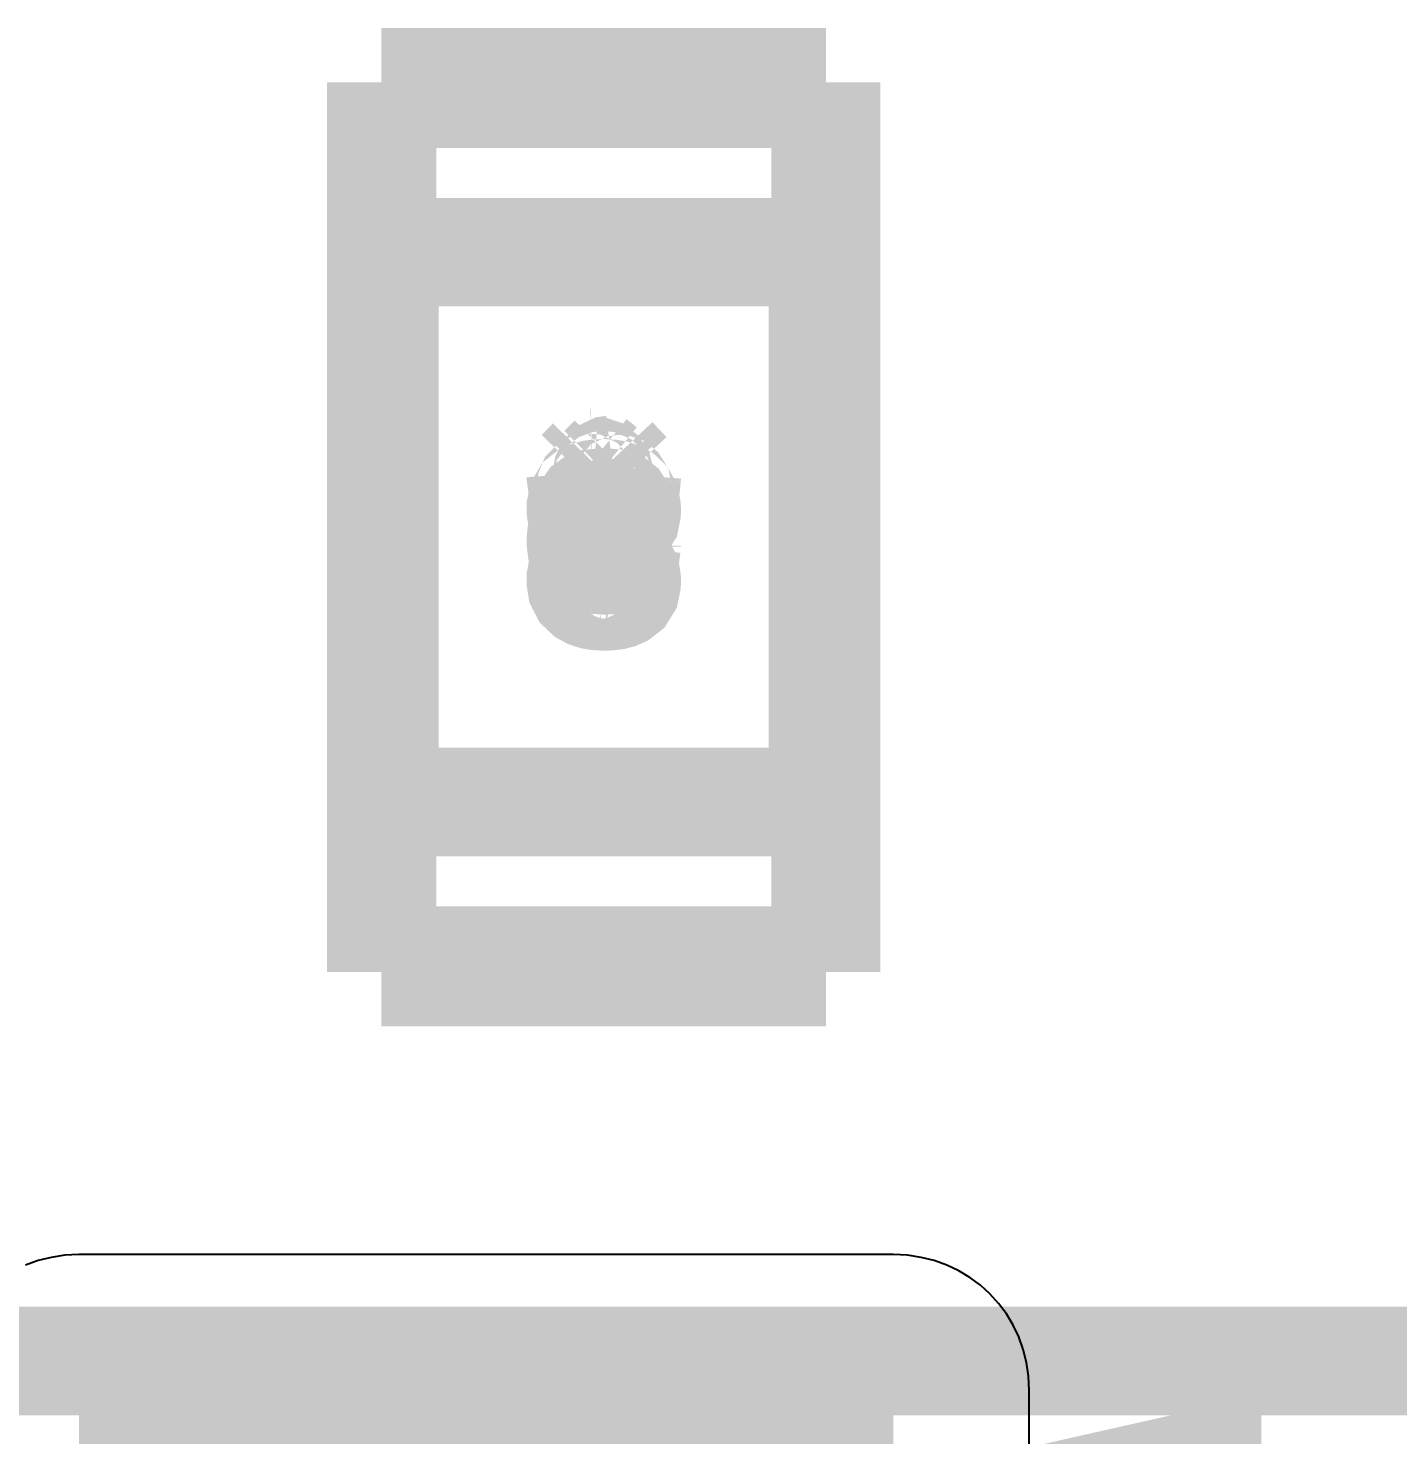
# Model space of a CAD drawing. Header units: millimetres. Extents: x 123.5 to 144.3, y 105.4 to 121.6.
# Drawn here: x 131.0737 to 131.2735, y 110.7526 to 110.9577 of the extents above; entities that cross this region are included whole.
import ezdxf

# ---------------------------------------------------------------- set-up
doc = ezdxf.new("R2010")
doc.units = ezdxf.units.MM
doc.layers.add('DESC', color=250, linetype='Continuous')
doc.styles.get("Standard").update_dxf_attribs({"font": 'tahoma.ttf'})

# ---------------------------------------------------------------- blocks, each defined once
blk = doc.blocks.new('RPAD')
blk.add_trace([(-0.5, -0.5), (-0.5, 0.5), (0.5, -0.5), (0.5, 0.5)])
blk = doc.blocks.new('CCRPBoard')
at = {"const_width": 0.008}
for points in [[(131.3072587818693, 112.4944786509165), (131.3400147818693, 112.4944786509165)], [(131.3072587818693, 112.4944786509165), (131.3072587818693, 112.4936596509165)], [(131.3072587818693, 112.4944786509165), (131.3400147818693, 112.4944786509165)], [(131.3072587818693, 112.4944786509165), (131.3072587818693, 112.4936596509165)], [(131.3072587818693, 112.4944786509165), (131.3400147818693, 112.4944786509165)], [(131.3072587818693, 112.4944786509165), (131.3072587818693, 112.4936596509165)], [(131.3400147818693, 112.4936596509165), (131.3400147818693, 112.4944786509165)], [(131.3400147818693, 112.4936596509165), (131.3400147818693, 112.4944786509165)], [(131.3400147818693, 112.4936596509165), (131.3400147818693, 112.4944786509165)], [(131.3072997818693, 112.4932506509165), (131.3072587818693, 112.4932506509165), (131.3072587818693, 112.4936596509165)], [(131.3072587818693, 112.4936596509165), (131.3400147818693, 112.4936596509165)], [(131.3072997818693, 112.4932506509165), (131.3072587818693, 112.4932506509165), (131.3072587818693, 112.4936596509165)], [(131.3072587818693, 112.4936596509165), (131.3400147818693, 112.4936596509165)], [(131.3072997818693, 112.4932506509165), (131.3072587818693, 112.4932506509165), (131.3072587818693, 112.4936596509165)], [(131.3072587818693, 112.4936596509165), (131.3400147818693, 112.4936596509165)], [(131.3072587818693, 112.4301946509165), (131.3072587818693, 112.4932506509165)], [(131.3072587818693, 112.4301946509165), (131.3072587818693, 112.4932506509165)], [(131.3072587818693, 112.4301946509165), (131.3072587818693, 112.4932506509165)], [(131.3072997818693, 112.4817856509165), (131.3072997818693, 112.4932506509165)], [(131.3072997818693, 112.4817856509165), (131.3072997818693, 112.4932506509165)], [(131.3072997818693, 112.4817856509165), (131.3072997818693, 112.4932506509165)], [(131.3400147818693, 112.4936596509165), (131.3400147818693, 112.4932506509165), (131.3399737818692, 112.4932506509165), (131.3399737818692, 112.4817856509165), (131.3399047818693, 112.4817856509165)], [(131.3400147818693, 112.4936596509165), (131.3400147818693, 112.4932506509165), (131.3399737818692, 112.4932506509165), (131.3399737818692, 112.4817856509165), (131.3399047818693, 112.4817856509165)], [(131.3400147818693, 112.4936596509165), (131.3400147818693, 112.4932506509165), (131.3399737818692, 112.4932506509165), (131.3399737818692, 112.4817856509165), (131.3399047818693, 112.4817856509165)], [(131.3400147818693, 112.4932506509165), (131.3400147818693, 112.4301946509165)], [(131.3400147818693, 112.4932506509165), (131.3400147818693, 112.4301946509165)], [(131.3400147818693, 112.4932506509165), (131.3400147818693, 112.4301946509165)], [(131.3072587818693, 112.4821946509165), (131.3072997818693, 112.4821546509165)], [(131.3072997818693, 112.4821946509165), (131.3072587818693, 112.4821946509165)], [(131.3072587818693, 112.4821946509165), (131.3072587818693, 112.4412506509165)], [(131.3072587818693, 112.4821946509165), (131.3072997818693, 112.4821546509165)], [(131.3072997818693, 112.4821946509165), (131.3072587818693, 112.4821946509165)], [(131.3072587818693, 112.4821946509165), (131.3072587818693, 112.4412506509165)], [(131.3072587818693, 112.4821946509165), (131.3072997818693, 112.4821546509165)], [(131.3072997818693, 112.4821946509165), (131.3072587818693, 112.4821946509165)], [(131.3072587818693, 112.4821946509165), (131.3072587818693, 112.4412506509165)], [(131.3073687818693, 112.4817856509165), (131.3072997818693, 112.4817856509165)], [(131.3073687818693, 112.4817856509165), (131.3072997818693, 112.4817856509165)], [(131.3073687818693, 112.4817856509165), (131.3072997818693, 112.4817856509165)], [(131.3073687818693, 112.4820856509165), (131.3074777818693, 112.4819756509165)], [(131.3073687818693, 112.4820856509165), (131.3074777818693, 112.4819756509165)], [(131.3073687818693, 112.4820856509165), (131.3074777818693, 112.4819756509165)], [(131.3397947818692, 112.4414696509165), (131.3074777818693, 112.4414696509165), (131.3074777818693, 112.4819756509165), (131.3397947818692, 112.4819756509165), (131.3397947818692, 112.4414696509165)], [(131.3397947818692, 112.4414696509165), (131.3074777818693, 112.4414696509165), (131.3074777818693, 112.4819756509165), (131.3397947818692, 112.4819756509165), (131.3397947818692, 112.4414696509165)], [(131.3397947818692, 112.4414696509165), (131.3074777818693, 112.4414696509165), (131.3074777818693, 112.4819756509165), (131.3397947818692, 112.4819756509165), (131.3397947818692, 112.4414696509165)], [(131.3397947818692, 112.4819756509165), (131.3399047818693, 112.4820856509165)], [(131.3397947818692, 112.4819756509165), (131.3399047818693, 112.4820856509165)], [(131.3397947818692, 112.4819756509165), (131.3399047818693, 112.4820856509165)], [(131.3400147818693, 112.4821946509165), (131.3399737818692, 112.4821946509165)], [(131.3399737818692, 112.4821546509165), (131.3400147818693, 112.4821946509165)], [(131.3400147818693, 112.4821946509165), (131.3399737818692, 112.4821946509165)], [(131.3399737818692, 112.4821546509165), (131.3400147818693, 112.4821946509165)], [(131.3400147818693, 112.4821946509165), (131.3399737818692, 112.4821946509165)], [(131.3399737818692, 112.4821546509165), (131.3400147818693, 112.4821946509165)], [(131.3400147818693, 112.4412506509165), (131.3400147818693, 112.4821946509165)], [(131.3400147818693, 112.4412506509165), (131.3400147818693, 112.4821946509165)], [(131.3400147818693, 112.4412506509165), (131.3400147818693, 112.4821946509165)], [(131.3219387818692, 112.4657306509165), (131.3227587818693, 112.4665786509165)], [(131.3219387818692, 112.4657306509165), (131.3227587818693, 112.4665786509165)], [(131.3219387818692, 112.4657306509165), (131.3227587818693, 112.4665786509165)], [(131.3224777818693, 112.4654466509165), (131.3228757818692, 112.4658566509165)], [(131.3224777818693, 112.4654466509165), (131.3228757818692, 112.4658566509165)], [(131.3224777818693, 112.4654466509165), (131.3228757818692, 112.4658566509165)], [(131.3227587818693, 112.4665786509165), (131.3227927818693, 112.4665796509165)], [(131.3227587818693, 112.4665786509165), (131.3227927818693, 112.4665796509165)], [(131.3227587818693, 112.4665786509165), (131.3227927818693, 112.4665796509165)], [(131.3235357818693, 112.4659736509165), (131.3227927818693, 112.4665796509165)], [(131.3235357818693, 112.4659736509165), (131.3227927818693, 112.4665796509165)], [(131.3235357818693, 112.4659736509165), (131.3227927818693, 112.4665796509165)], [(131.3228757818692, 112.4658556509165), (131.3229577818693, 112.4658486509165), (131.3230827818693, 112.4658066509165), (131.3231937818693, 112.4657206509165), (131.3232827818693, 112.4655796509165), (131.3233427818693, 112.4653306509165), (131.3233477818692, 112.4652156509165), (131.3233477818692, 112.4649156509165), (131.3233527818693, 112.4648746509165), (131.3233647818693, 112.4648486509165), (131.3233867818693, 112.4648276509165), (131.3234207818693, 112.4648126509165), (131.3235487818692, 112.4647966509165), (131.3235827818692, 112.4647966509165), (131.3236647818692, 112.4647986509165), (131.3237437818692, 112.4648086509165), (131.3237807818693, 112.4648226509165), (131.3238057818693, 112.4648416509165), (131.3238197818692, 112.4648606509165), (131.3238267818693, 112.4648836509165), (131.3238297818693, 112.4649226509165), (131.3238297818693, 112.4652166509165), (131.3238307818692, 112.4652986509165), (131.3238907818693, 112.4656236509165), (131.3239697818693, 112.4657736509165), (131.3240707818693, 112.4658746509165), (131.3241997818693, 112.4659356509165), (131.3243297818693, 112.4659526509165)], [(131.3228757818692, 112.4658556509165), (131.3229577818693, 112.4658486509165), (131.3230827818693, 112.4658066509165), (131.3231937818693, 112.4657206509165), (131.3232827818693, 112.4655796509165), (131.3233427818693, 112.4653306509165), (131.3233477818692, 112.4652156509165), (131.3233477818692, 112.4649156509165), (131.3233527818693, 112.4648746509165), (131.3233647818693, 112.4648486509165), (131.3233867818693, 112.4648276509165), (131.3234207818693, 112.4648126509165), (131.3235487818692, 112.4647966509165), (131.3235827818692, 112.4647966509165), (131.3236647818692, 112.4647986509165), (131.3237437818692, 112.4648086509165), (131.3237807818693, 112.4648226509165), (131.3238057818693, 112.4648416509165), (131.3238197818692, 112.4648606509165), (131.3238267818693, 112.4648836509165), (131.3238297818693, 112.4649226509165), (131.3238297818693, 112.4652166509165), (131.3238307818692, 112.4652986509165), (131.3238907818693, 112.4656236509165), (131.3239697818693, 112.4657736509165), (131.3240707818693, 112.4658746509165), (131.3241997818693, 112.4659356509165), (131.3243297818693, 112.4659526509165)], [(131.3228757818692, 112.4658556509165), (131.3229577818693, 112.4658486509165), (131.3230827818693, 112.4658066509165), (131.3231937818693, 112.4657206509165), (131.3232827818693, 112.4655796509165), (131.3233427818693, 112.4653306509165), (131.3233477818692, 112.4652156509165), (131.3233477818692, 112.4649156509165), (131.3233527818693, 112.4648746509165), (131.3233647818693, 112.4648486509165), (131.3233867818693, 112.4648276509165), (131.3234207818693, 112.4648126509165), (131.3235487818692, 112.4647966509165), (131.3235827818692, 112.4647966509165), (131.3236647818692, 112.4647986509165), (131.3237437818692, 112.4648086509165), (131.3237807818693, 112.4648226509165), (131.3238057818693, 112.4648416509165), (131.3238197818692, 112.4648606509165), (131.3238267818693, 112.4648836509165), (131.3238297818693, 112.4649226509165), (131.3238297818693, 112.4652166509165), (131.3238307818692, 112.4652986509165), (131.3238907818693, 112.4656236509165), (131.3239697818693, 112.4657736509165), (131.3240707818693, 112.4658746509165), (131.3241997818693, 112.4659356509165), (131.3243297818693, 112.4659526509165)], [(131.3235427818693, 112.4659746509165), (131.3243027818692, 112.4667226509165)], [(131.3235427818693, 112.4659746509165), (131.3243027818692, 112.4667226509165)], [(131.3235427818693, 112.4659746509165), (131.3243027818692, 112.4667226509165)], [(131.3253367818693, 112.4656186509165), (131.3243027818692, 112.4667226509165)], [(131.3253367818693, 112.4656186509165), (131.3243027818692, 112.4667226509165)], [(131.3253367818693, 112.4656186509165), (131.3243027818692, 112.4667226509165)], [(131.3247987818692, 112.4654476509165), (131.3243297818693, 112.4659526509165)], [(131.3247987818692, 112.4654476509165), (131.3243297818693, 112.4659526509165)], [(131.3247987818692, 112.4654476509165), (131.3243297818693, 112.4659526509165)], [(131.3219387818692, 112.4657306509165), (131.3219507818692, 112.4655896509165), (131.3219527818692, 112.4655076509165), (131.3219957818692, 112.4651816509165), (131.3221987818692, 112.4646926509165), (131.3222437818692, 112.4646466509165), (131.3223027818692, 112.4646176509165), (131.3224817818692, 112.4646036509165), (131.3225637818693, 112.4646056509165), (131.3226437818693, 112.4646146509165), (131.3226737818692, 112.4646216509165), (131.3227007818693, 112.4646366509165), (131.3227127818693, 112.4646486509165), (131.3227187818692, 112.4646636509165), (131.3227217818693, 112.4646846509165), (131.3227117818693, 112.4647246509165), (131.3226297818693, 112.4648786509165), (131.3225267818692, 112.4651236509165), (131.3224807818692, 112.4653986509165)], [(131.3219387818692, 112.4657306509165), (131.3219507818692, 112.4655896509165), (131.3219527818692, 112.4655076509165), (131.3219957818692, 112.4651816509165), (131.3221987818692, 112.4646926509165), (131.3222437818692, 112.4646466509165), (131.3223027818692, 112.4646176509165), (131.3224817818692, 112.4646036509165), (131.3225637818693, 112.4646056509165), (131.3226437818693, 112.4646146509165), (131.3226737818692, 112.4646216509165), (131.3227007818693, 112.4646366509165), (131.3227127818693, 112.4646486509165), (131.3227187818692, 112.4646636509165), (131.3227217818693, 112.4646846509165), (131.3227117818693, 112.4647246509165), (131.3226297818693, 112.4648786509165), (131.3225267818692, 112.4651236509165), (131.3224807818692, 112.4653986509165)], [(131.3219387818692, 112.4657306509165), (131.3219507818692, 112.4655896509165), (131.3219527818692, 112.4655076509165), (131.3219957818692, 112.4651816509165), (131.3221987818692, 112.4646926509165), (131.3222437818692, 112.4646466509165), (131.3223027818692, 112.4646176509165), (131.3224817818692, 112.4646036509165), (131.3225637818693, 112.4646056509165), (131.3226437818693, 112.4646146509165), (131.3226737818692, 112.4646216509165), (131.3227007818693, 112.4646366509165), (131.3227127818693, 112.4646486509165), (131.3227187818692, 112.4646636509165), (131.3227217818693, 112.4646846509165), (131.3227117818693, 112.4647246509165), (131.3226297818693, 112.4648786509165), (131.3225267818692, 112.4651236509165), (131.3224807818692, 112.4653986509165)], [(131.3224777818693, 112.4654466509165), (131.3224807818692, 112.4653986509165)], [(131.3224777818693, 112.4654466509165), (131.3224807818692, 112.4653986509165)], [(131.3224777818693, 112.4654466509165), (131.3224807818692, 112.4653986509165)], [(131.3247927818693, 112.4653686509165), (131.3245997818693, 112.4645896509165), (131.3246037818693, 112.4645676509165), (131.3246137818693, 112.4645516509165), (131.3246357818693, 112.4645336509165), (131.3246747818692, 112.4645196509165), (131.3247487818693, 112.4645096509165), (131.3248247818693, 112.4645066509165), (131.3249067818693, 112.4645076509165), (131.3250747818693, 112.4645316509165), (131.3251387818692, 112.4645626509165), (131.3251677818693, 112.4645936509165), (131.3252217818693, 112.4647206509165), (131.3252847818692, 112.4649856509165), (131.3253227818693, 112.4654446509165)], [(131.3247927818693, 112.4653686509165), (131.3245997818693, 112.4645896509165), (131.3246037818693, 112.4645676509165), (131.3246137818693, 112.4645516509165), (131.3246357818693, 112.4645336509165), (131.3246747818692, 112.4645196509165), (131.3247487818693, 112.4645096509165), (131.3248247818693, 112.4645066509165), (131.3249067818693, 112.4645076509165), (131.3250747818693, 112.4645316509165), (131.3251387818692, 112.4645626509165), (131.3251677818693, 112.4645936509165), (131.3252217818693, 112.4647206509165), (131.3252847818692, 112.4649856509165), (131.3253227818693, 112.4654446509165)], [(131.3247927818693, 112.4653686509165), (131.3245997818693, 112.4645896509165), (131.3246037818693, 112.4645676509165), (131.3246137818693, 112.4645516509165), (131.3246357818693, 112.4645336509165), (131.3246747818692, 112.4645196509165), (131.3247487818693, 112.4645096509165), (131.3248247818693, 112.4645066509165), (131.3249067818693, 112.4645076509165), (131.3250747818693, 112.4645316509165), (131.3251387818692, 112.4645626509165), (131.3251677818693, 112.4645936509165), (131.3252217818693, 112.4647206509165), (131.3252847818692, 112.4649856509165), (131.3253227818693, 112.4654446509165)], [(131.3247987818692, 112.4654476509165), (131.3247927818693, 112.4653676509165)], [(131.3247987818692, 112.4654476509165), (131.3247927818693, 112.4653676509165)], [(131.3247987818692, 112.4654476509165), (131.3247927818693, 112.4653676509165)], [(131.3253367818693, 112.4656186509165), (131.3253227818693, 112.4654456509165)], [(131.3253367818693, 112.4656186509165), (131.3253227818693, 112.4654456509165)], [(131.3253367818693, 112.4656186509165), (131.3253227818693, 112.4654456509165)], [(131.3236237818693, 112.4642086509165), (131.3235417818693, 112.4642076509165), (131.3232147818692, 112.4641926509165), (131.3228887818693, 112.4641516509165), (131.3226207818693, 112.4640816509165), (131.3224387818693, 112.4640006509165), (131.3221827818693, 112.4637986509165), (131.3220257818693, 112.4635346509165), (131.3219537818692, 112.4631576509165), (131.3219507818692, 112.4630596509165), (131.3219537818692, 112.4629786509165), (131.3220057818693, 112.4626526509165), (131.3221567818693, 112.4623566509165), (131.3223957818693, 112.4621306509165), (131.3225917818692, 112.4620236509165), (131.3228867818692, 112.4619266509165), (131.3231907818692, 112.4618736509165), (131.3236497818692, 112.4618486509165), (131.3237317818692, 112.4618486509165), (131.3240587818692, 112.4618636509165), (131.3243837818692, 112.4619056509165), (131.3246507818693, 112.4619766509165), (131.3248387818693, 112.4620596509165), (131.3250797818692, 112.4622496509165), (131.3252437818693, 112.4625156509165), (131.3253187818692, 112.4628826509165), (131.3253227818693, 112.4629966509165), (131.3253197818692, 112.4630786509165), (131.3252677818693, 112.4634046509165), (131.3251177818693, 112.4637006509165), (131.3248777818692, 112.4639276509165), (131.3246827818693, 112.4640336509165), (131.3243947818692, 112.4641296509165), (131.3240967818693, 112.4641816509165), (131.3236237818693, 112.4642086509165)], [(131.3236237818693, 112.4642086509165), (131.3235417818693, 112.4642076509165), (131.3232147818692, 112.4641926509165), (131.3228887818693, 112.4641516509165), (131.3226207818693, 112.4640816509165), (131.3224387818693, 112.4640006509165), (131.3221827818693, 112.4637986509165), (131.3220257818693, 112.4635346509165), (131.3219537818692, 112.4631576509165), (131.3219507818692, 112.4630596509165), (131.3219537818692, 112.4629786509165), (131.3220057818693, 112.4626526509165), (131.3221567818693, 112.4623566509165), (131.3223957818693, 112.4621306509165), (131.3225917818692, 112.4620236509165), (131.3228867818692, 112.4619266509165), (131.3231907818692, 112.4618736509165), (131.3236497818692, 112.4618486509165), (131.3237317818692, 112.4618486509165), (131.3240587818692, 112.4618636509165), (131.3243837818692, 112.4619056509165), (131.3246507818693, 112.4619766509165), (131.3248387818693, 112.4620596509165), (131.3250797818692, 112.4622496509165), (131.3252437818693, 112.4625156509165), (131.3253187818692, 112.4628826509165), (131.3253227818693, 112.4629966509165), (131.3253197818692, 112.4630786509165), (131.3252677818693, 112.4634046509165), (131.3251177818693, 112.4637006509165), (131.3248777818692, 112.4639276509165), (131.3246827818693, 112.4640336509165), (131.3243947818692, 112.4641296509165), (131.3240967818693, 112.4641816509165), (131.3236237818693, 112.4642086509165)], [(131.3236237818693, 112.4642086509165), (131.3235417818693, 112.4642076509165), (131.3232147818692, 112.4641926509165), (131.3228887818693, 112.4641516509165), (131.3226207818693, 112.4640816509165), (131.3224387818693, 112.4640006509165), (131.3221827818693, 112.4637986509165), (131.3220257818693, 112.4635346509165), (131.3219537818692, 112.4631576509165), (131.3219507818692, 112.4630596509165), (131.3219537818692, 112.4629786509165), (131.3220057818693, 112.4626526509165), (131.3221567818693, 112.4623566509165), (131.3223957818693, 112.4621306509165), (131.3225917818692, 112.4620236509165), (131.3228867818692, 112.4619266509165), (131.3231907818692, 112.4618736509165), (131.3236497818692, 112.4618486509165), (131.3237317818692, 112.4618486509165), (131.3240587818692, 112.4618636509165), (131.3243837818692, 112.4619056509165), (131.3246507818693, 112.4619766509165), (131.3248387818693, 112.4620596509165), (131.3250797818692, 112.4622496509165), (131.3252437818693, 112.4625156509165), (131.3253187818692, 112.4628826509165), (131.3253227818693, 112.4629966509165), (131.3253197818692, 112.4630786509165), (131.3252677818693, 112.4634046509165), (131.3251177818693, 112.4637006509165), (131.3248777818692, 112.4639276509165), (131.3246827818693, 112.4640336509165), (131.3243947818692, 112.4641296509165), (131.3240967818693, 112.4641816509165), (131.3236237818693, 112.4642086509165)], [(131.3236577818693, 112.4635336509165), (131.3243807818693, 112.4634726509165), (131.3245487818693, 112.4634066509165), (131.3246737818693, 112.4633086509165), (131.3247547818692, 112.4631806509165), (131.3247927818693, 112.4630216509165), (131.3247537818692, 112.4628716509165), (131.3246677818693, 112.4627486509165), (131.3245337818693, 112.4626526509165), (131.3243537818693, 112.4625826509165), (131.3236177818692, 112.4625226509165), (131.3228947818693, 112.4625826509165), (131.3227257818693, 112.4626486509165), (131.3226007818693, 112.4627446509165), (131.3225187818693, 112.4628726509165), (131.3224807818692, 112.4630316509165), (131.3225187818693, 112.4631816509165), (131.3226047818692, 112.4633046509165), (131.3227387818692, 112.4634016509165), (131.3229207818692, 112.4634706509165), (131.3236577818693, 112.4635336509165)], [(131.3236577818693, 112.4635336509165), (131.3243807818693, 112.4634726509165), (131.3245487818693, 112.4634066509165), (131.3246737818693, 112.4633086509165), (131.3247547818692, 112.4631806509165), (131.3247927818693, 112.4630216509165), (131.3247537818692, 112.4628716509165), (131.3246677818693, 112.4627486509165), (131.3245337818693, 112.4626526509165), (131.3243537818693, 112.4625826509165), (131.3236177818692, 112.4625226509165), (131.3228947818693, 112.4625826509165), (131.3227257818693, 112.4626486509165), (131.3226007818693, 112.4627446509165), (131.3225187818693, 112.4628726509165), (131.3224807818692, 112.4630316509165), (131.3225187818693, 112.4631816509165), (131.3226047818692, 112.4633046509165), (131.3227387818692, 112.4634016509165), (131.3229207818692, 112.4634706509165), (131.3236577818693, 112.4635336509165)], [(131.3236577818693, 112.4635336509165), (131.3243807818693, 112.4634726509165), (131.3245487818693, 112.4634066509165), (131.3246737818693, 112.4633086509165), (131.3247547818692, 112.4631806509165), (131.3247927818693, 112.4630216509165), (131.3247537818692, 112.4628716509165), (131.3246677818693, 112.4627486509165), (131.3245337818693, 112.4626526509165), (131.3243537818693, 112.4625826509165), (131.3236177818692, 112.4625226509165), (131.3228947818693, 112.4625826509165), (131.3227257818693, 112.4626486509165), (131.3226007818693, 112.4627446509165), (131.3225187818693, 112.4628726509165), (131.3224807818692, 112.4630316509165), (131.3225187818693, 112.4631816509165), (131.3226047818692, 112.4633046509165), (131.3227387818692, 112.4634016509165), (131.3229207818692, 112.4634706509165), (131.3236577818693, 112.4635336509165)], [(131.3224807818692, 112.4606956509165), (131.3225847818693, 112.4612676509165), (131.3225807818692, 112.4612946509165), (131.3225697818692, 112.4613126509165), (131.3225547818693, 112.4613266509165), (131.3225237818693, 112.4613406509165), (131.3223777818692, 112.4613566509165), (131.3223117818692, 112.4613566509165), (131.3222297818693, 112.4613546509165), (131.3221527818692, 112.4613426509165), (131.3221087818692, 112.4613256509165), (131.3220797818693, 112.4613036509165), (131.3220487818693, 112.4612526509165), (131.3219807818693, 112.4610156509165), (131.3219507818692, 112.4607006509165), (131.3219527818692, 112.4606186509165), (131.3219947818693, 112.4602926509165), (131.3221627818693, 112.4599046509165), (131.3224547818693, 112.4596036509165), (131.3226137818693, 112.4595096509165), (131.3227807818693, 112.4594356509165), (131.3231027818693, 112.4593436509165), (131.3232677818692, 112.4593156509165), (131.3237637818692, 112.4592856509165), (131.3238457818693, 112.4592866509165), (131.3241727818693, 112.4593006509165), (131.3244977818692, 112.4593486509165), (131.3247307818692, 112.4594196509165), (131.3250417818693, 112.4596076509165), (131.3251337818693, 112.4597116509165), (131.3252617818692, 112.4599596509165), (131.3253227818693, 112.4603896509165)], [(131.3224807818692, 112.4606956509165), (131.3225847818693, 112.4612676509165), (131.3225807818692, 112.4612946509165), (131.3225697818692, 112.4613126509165), (131.3225547818693, 112.4613266509165), (131.3225237818693, 112.4613406509165), (131.3223777818692, 112.4613566509165), (131.3223117818692, 112.4613566509165), (131.3222297818693, 112.4613546509165), (131.3221527818692, 112.4613426509165), (131.3221087818692, 112.4613256509165), (131.3220797818693, 112.4613036509165), (131.3220487818693, 112.4612526509165), (131.3219807818693, 112.4610156509165), (131.3219507818692, 112.4607006509165), (131.3219527818692, 112.4606186509165), (131.3219947818693, 112.4602926509165), (131.3221627818693, 112.4599046509165), (131.3224547818693, 112.4596036509165), (131.3226137818693, 112.4595096509165), (131.3227807818693, 112.4594356509165), (131.3231027818693, 112.4593436509165), (131.3232677818692, 112.4593156509165), (131.3237637818692, 112.4592856509165), (131.3238457818693, 112.4592866509165), (131.3241727818693, 112.4593006509165), (131.3244977818692, 112.4593486509165), (131.3247307818692, 112.4594196509165), (131.3250417818693, 112.4596076509165), (131.3251337818693, 112.4597116509165), (131.3252617818692, 112.4599596509165), (131.3253227818693, 112.4603896509165)], [(131.3224807818692, 112.4606956509165), (131.3225847818693, 112.4612676509165), (131.3225807818692, 112.4612946509165), (131.3225697818692, 112.4613126509165), (131.3225547818693, 112.4613266509165), (131.3225237818693, 112.4613406509165), (131.3223777818692, 112.4613566509165), (131.3223117818692, 112.4613566509165), (131.3222297818693, 112.4613546509165), (131.3221527818692, 112.4613426509165), (131.3221087818692, 112.4613256509165), (131.3220797818693, 112.4613036509165), (131.3220487818693, 112.4612526509165), (131.3219807818693, 112.4610156509165), (131.3219507818692, 112.4607006509165), (131.3219527818692, 112.4606186509165), (131.3219947818693, 112.4602926509165), (131.3221627818693, 112.4599046509165), (131.3224547818693, 112.4596036509165), (131.3226137818693, 112.4595096509165), (131.3227807818693, 112.4594356509165), (131.3231027818693, 112.4593436509165), (131.3232677818692, 112.4593156509165), (131.3237637818692, 112.4592856509165), (131.3238457818693, 112.4592866509165), (131.3241727818693, 112.4593006509165), (131.3244977818692, 112.4593486509165), (131.3247307818692, 112.4594196509165), (131.3250417818693, 112.4596076509165), (131.3251337818693, 112.4597116509165), (131.3252617818692, 112.4599596509165), (131.3253227818693, 112.4603896509165)], [(131.3233937818692, 112.4599466509165), (131.3233117818693, 112.4599506509165), (131.3229867818692, 112.4600046509165), (131.3227557818693, 112.4601146509165), (131.3226057818692, 112.4602626509165), (131.3225127818692, 112.4604526509165), (131.3224807818692, 112.4606976509165)], [(131.3233937818692, 112.4599466509165), (131.3233117818693, 112.4599506509165), (131.3229867818692, 112.4600046509165), (131.3227557818693, 112.4601146509165), (131.3226057818692, 112.4602626509165), (131.3225127818692, 112.4604526509165), (131.3224807818692, 112.4606976509165)], [(131.3233937818692, 112.4599466509165), (131.3233117818693, 112.4599506509165), (131.3229867818692, 112.4600046509165), (131.3227557818693, 112.4601146509165), (131.3226057818692, 112.4602626509165), (131.3225127818692, 112.4604526509165), (131.3224807818692, 112.4606976509165)], [(131.3232017818692, 112.4606656509165), (131.3240897818692, 112.4615526509165)], [(131.3232017818692, 112.4606656509165), (131.3240897818692, 112.4615526509165)], [(131.3232017818692, 112.4606656509165), (131.3240897818692, 112.4615526509165)], [(131.3232017818692, 112.4606656509165), (131.3232037818693, 112.4606216509165)], [(131.3232017818692, 112.4606656509165), (131.3232037818693, 112.4606216509165)], [(131.3232017818692, 112.4606656509165), (131.3232037818693, 112.4606216509165)], [(131.3237327818693, 112.4604566509165), (131.3241687818692, 112.4608806509165)], [(131.3237327818693, 112.4604566509165), (131.3241687818692, 112.4608806509165)], [(131.3237327818693, 112.4604566509165), (131.3241687818692, 112.4608806509165)], [(131.3241717818693, 112.4615486509165), (131.3240897818692, 112.4615526509165)], [(131.3241717818693, 112.4615486509165), (131.3240897818692, 112.4615526509165)], [(131.3241717818693, 112.4615486509165), (131.3240897818692, 112.4615526509165)], [(131.3242377818692, 112.4608746509165), (131.3241687818692, 112.4608806509165)], [(131.3242377818692, 112.4608746509165), (131.3241687818692, 112.4608806509165)], [(131.3242377818692, 112.4608746509165), (131.3241687818692, 112.4608806509165)], [(131.3241717818693, 112.4615496509165), (131.3242347818693, 112.4615516509165)], [(131.3241717818693, 112.4615496509165), (131.3242347818693, 112.4615516509165)], [(131.3241717818693, 112.4615496509165), (131.3242347818693, 112.4615516509165)], [(131.3253247818693, 112.4604606509165), (131.3242347818693, 112.4615516509165)], [(131.3253247818693, 112.4604606509165), (131.3242347818693, 112.4615516509165)], [(131.3253247818693, 112.4604606509165), (131.3242347818693, 112.4615516509165)], [(131.3242387818692, 112.4608746509165), (131.3243117818693, 112.4608806509165)], [(131.3242387818692, 112.4608746509165), (131.3243117818693, 112.4608806509165)], [(131.3242387818692, 112.4608746509165), (131.3243117818693, 112.4608806509165)], [(131.3247927818693, 112.4604226509165), (131.3243117818693, 112.4608806509165)], [(131.3247927818693, 112.4604226509165), (131.3243117818693, 112.4608806509165)], [(131.3247927818693, 112.4604226509165), (131.3243117818693, 112.4608806509165)], [(131.3232027818692, 112.4606096509165), (131.3232027818692, 112.4606226509165)], [(131.3232027818692, 112.4606096509165), (131.3232027818692, 112.4606226509165)], [(131.3232027818692, 112.4606096509165), (131.3232027818692, 112.4606226509165)], [(131.3232027818692, 112.4606096509165), (131.3233937818692, 112.4599466509165)], [(131.3232027818692, 112.4606096509165), (131.3233937818692, 112.4599466509165)], [(131.3232027818692, 112.4606096509165), (131.3233937818692, 112.4599466509165)], [(131.3238957818693, 112.4599596509165), (131.3237787818693, 112.4602066509165), (131.3237327818693, 112.4604566509165)], [(131.3238957818693, 112.4599596509165), (131.3237787818693, 112.4602066509165), (131.3237327818693, 112.4604566509165)], [(131.3238957818693, 112.4599596509165), (131.3237787818693, 112.4602066509165), (131.3237327818693, 112.4604566509165)], [(131.3247927818693, 112.4604226509165), (131.3247707818693, 112.4603146509165), (131.3247237818693, 112.4602206509165), (131.3246497818693, 112.4601416509165), (131.3245507818692, 112.4600766509165), (131.3242747818693, 112.4599896509165), (131.3238957818693, 112.4599596509165)], [(131.3247927818693, 112.4604226509165), (131.3247707818693, 112.4603146509165), (131.3247237818693, 112.4602206509165), (131.3246497818693, 112.4601416509165), (131.3245507818692, 112.4600766509165), (131.3242747818693, 112.4599896509165), (131.3238957818693, 112.4599596509165)], [(131.3247927818693, 112.4604226509165), (131.3247707818693, 112.4603146509165), (131.3247237818693, 112.4602206509165), (131.3246497818693, 112.4601416509165), (131.3245507818692, 112.4600766509165), (131.3242747818693, 112.4599896509165), (131.3238957818693, 112.4599596509165)], [(131.3253247818693, 112.4604606509165), (131.3253227818693, 112.4603906509165)], [(131.3253247818693, 112.4604606509165), (131.3253227818693, 112.4603906509165)], [(131.3253247818693, 112.4604606509165), (131.3253227818693, 112.4603906509165)], [(131.3236237818693, 112.4589866509165), (131.3235417818693, 112.4589856509165), (131.3232147818692, 112.4589706509165), (131.3228887818693, 112.4589306509165), (131.3226207818693, 112.4588596509165), (131.3224387818693, 112.4587796509165), (131.3221827818693, 112.4585776509165), (131.3220257818693, 112.4583126509165), (131.3219537818692, 112.4579356509165), (131.3219507818692, 112.4578376509165), (131.3219537818692, 112.4577566509165), (131.3220057818693, 112.4574306509165), (131.3221567818693, 112.4571346509165), (131.3223957818693, 112.4569086509165), (131.3225917818692, 112.4568016509165), (131.3228867818692, 112.4567046509165), (131.3231907818692, 112.4566526509165), (131.3236497818692, 112.4566266509165), (131.3237317818692, 112.4566266509165), (131.3240587818692, 112.4566426509165), (131.3243837818692, 112.4566836509165), (131.3246507818693, 112.4567546509165), (131.3248387818693, 112.4568386509165), (131.3250797818692, 112.4570276509165), (131.3252437818693, 112.4572936509165), (131.3253187818692, 112.4576606509165), (131.3253227818693, 112.4577746509165), (131.3253197818692, 112.4578566509165), (131.3252677818693, 112.4581826509165), (131.3251177818693, 112.4584786509165), (131.3248777818692, 112.4587066509165), (131.3246827818693, 112.4588116509165), (131.3243947818692, 112.4589076509165), (131.3240967818693, 112.4589596509165), (131.3236237818693, 112.4589866509165)], [(131.3236237818693, 112.4589866509165), (131.3235417818693, 112.4589856509165), (131.3232147818692, 112.4589706509165), (131.3228887818693, 112.4589306509165), (131.3226207818693, 112.4588596509165), (131.3224387818693, 112.4587796509165), (131.3221827818693, 112.4585776509165), (131.3220257818693, 112.4583126509165), (131.3219537818692, 112.4579356509165), (131.3219507818692, 112.4578376509165), (131.3219537818692, 112.4577566509165), (131.3220057818693, 112.4574306509165), (131.3221567818693, 112.4571346509165), (131.3223957818693, 112.4569086509165), (131.3225917818692, 112.4568016509165), (131.3228867818692, 112.4567046509165), (131.3231907818692, 112.4566526509165), (131.3236497818692, 112.4566266509165), (131.3237317818692, 112.4566266509165), (131.3240587818692, 112.4566426509165), (131.3243837818692, 112.4566836509165), (131.3246507818693, 112.4567546509165), (131.3248387818693, 112.4568386509165), (131.3250797818692, 112.4570276509165), (131.3252437818693, 112.4572936509165), (131.3253187818692, 112.4576606509165), (131.3253227818693, 112.4577746509165), (131.3253197818692, 112.4578566509165), (131.3252677818693, 112.4581826509165), (131.3251177818693, 112.4584786509165), (131.3248777818692, 112.4587066509165), (131.3246827818693, 112.4588116509165), (131.3243947818692, 112.4589076509165), (131.3240967818693, 112.4589596509165), (131.3236237818693, 112.4589866509165)], [(131.3236237818693, 112.4589866509165), (131.3235417818693, 112.4589856509165), (131.3232147818692, 112.4589706509165), (131.3228887818693, 112.4589306509165), (131.3226207818693, 112.4588596509165), (131.3224387818693, 112.4587796509165), (131.3221827818693, 112.4585776509165), (131.3220257818693, 112.4583126509165), (131.3219537818692, 112.4579356509165), (131.3219507818692, 112.4578376509165), (131.3219537818692, 112.4577566509165), (131.3220057818693, 112.4574306509165), (131.3221567818693, 112.4571346509165), (131.3223957818693, 112.4569086509165), (131.3225917818692, 112.4568016509165), (131.3228867818692, 112.4567046509165), (131.3231907818692, 112.4566526509165), (131.3236497818692, 112.4566266509165), (131.3237317818692, 112.4566266509165), (131.3240587818692, 112.4566426509165), (131.3243837818692, 112.4566836509165), (131.3246507818693, 112.4567546509165), (131.3248387818693, 112.4568386509165), (131.3250797818692, 112.4570276509165), (131.3252437818693, 112.4572936509165), (131.3253187818692, 112.4576606509165), (131.3253227818693, 112.4577746509165), (131.3253197818692, 112.4578566509165), (131.3252677818693, 112.4581826509165), (131.3251177818693, 112.4584786509165), (131.3248777818692, 112.4587066509165), (131.3246827818693, 112.4588116509165), (131.3243947818692, 112.4589076509165), (131.3240967818693, 112.4589596509165), (131.3236237818693, 112.4589866509165)], [(131.3236177818692, 112.4573006509165), (131.3228947818693, 112.4573606509165), (131.3227257818693, 112.4574266509165), (131.3226007818693, 112.4575236509165), (131.3225187818693, 112.4576516509165), (131.3224807818692, 112.4578106509165), (131.3225187818693, 112.4579596509165), (131.3226037818692, 112.4580826509165), (131.3227377818693, 112.4581796509165), (131.3229197818692, 112.4582496509165), (131.3236577818693, 112.4583126509165)], [(131.3236177818692, 112.4573006509165), (131.3228947818693, 112.4573606509165), (131.3227257818693, 112.4574266509165), (131.3226007818693, 112.4575236509165), (131.3225187818693, 112.4576516509165), (131.3224807818692, 112.4578106509165), (131.3225187818693, 112.4579596509165), (131.3226037818692, 112.4580826509165), (131.3227377818693, 112.4581796509165), (131.3229197818692, 112.4582496509165), (131.3236577818693, 112.4583126509165)], [(131.3236177818692, 112.4573006509165), (131.3228947818693, 112.4573606509165), (131.3227257818693, 112.4574266509165), (131.3226007818693, 112.4575236509165), (131.3225187818693, 112.4576516509165), (131.3224807818692, 112.4578106509165), (131.3225187818693, 112.4579596509165), (131.3226037818692, 112.4580826509165), (131.3227377818693, 112.4581796509165), (131.3229197818692, 112.4582496509165), (131.3236577818693, 112.4583126509165)], [(131.3247927818693, 112.4577996509165), (131.3247537818692, 112.4576496509165), (131.3246677818693, 112.4575266509165), (131.3245337818693, 112.4574306509165), (131.3243537818693, 112.4573616509165), (131.3236177818692, 112.4573006509165)], [(131.3247927818693, 112.4577996509165), (131.3247537818692, 112.4576496509165), (131.3246677818693, 112.4575266509165), (131.3245337818693, 112.4574306509165), (131.3243537818693, 112.4573616509165), (131.3236177818692, 112.4573006509165)], [(131.3247927818693, 112.4577996509165), (131.3247537818692, 112.4576496509165), (131.3246677818693, 112.4575266509165), (131.3245337818693, 112.4574306509165), (131.3243537818693, 112.4573616509165), (131.3236177818692, 112.4573006509165)], [(131.3236577818693, 112.4583126509165), (131.3243807818693, 112.4582516509165), (131.3245487818693, 112.4581846509165), (131.3246737818693, 112.4580876509165), (131.3247547818692, 112.4579586509165), (131.3247927818693, 112.4577996509165)], [(131.3236577818693, 112.4583126509165), (131.3243807818693, 112.4582516509165), (131.3245487818693, 112.4581846509165), (131.3246737818693, 112.4580876509165), (131.3247547818692, 112.4579586509165), (131.3247927818693, 112.4577996509165)], [(131.3236577818693, 112.4583126509165), (131.3243807818693, 112.4582516509165), (131.3245487818693, 112.4581846509165), (131.3246737818693, 112.4580876509165), (131.3247547818692, 112.4579586509165), (131.3247927818693, 112.4577996509165)], [(131.3072587818693, 112.4297856509165), (131.3072587818693, 112.4301946509165), (131.3072997818693, 112.4301946509165), (131.3072997818693, 112.4416596509165), (131.3073687818693, 112.4416596509165)], [(131.3072587818693, 112.4297856509165), (131.3072587818693, 112.4301946509165), (131.3072997818693, 112.4301946509165), (131.3072997818693, 112.4416596509165), (131.3073687818693, 112.4416596509165)], [(131.3072587818693, 112.4297856509165), (131.3072587818693, 112.4301946509165), (131.3072997818693, 112.4301946509165), (131.3072997818693, 112.4416596509165), (131.3073687818693, 112.4416596509165)], [(131.3072997818693, 112.4412916509165), (131.3072587818693, 112.4412506509165)], [(131.3072997818693, 112.4412916509165), (131.3072587818693, 112.4412506509165)], [(131.3072997818693, 112.4412916509165), (131.3072587818693, 112.4412506509165)], [(131.3072587818693, 112.4412506509165), (131.3072997818693, 112.4412506509165)], [(131.3072587818693, 112.4412506509165), (131.3072997818693, 112.4412506509165)], [(131.3072587818693, 112.4412506509165), (131.3072997818693, 112.4412506509165)], [(131.3074777818693, 112.4414696509165), (131.3073687818693, 112.4413596509165)], [(131.3074777818693, 112.4414696509165), (131.3073687818693, 112.4413596509165)], [(131.3074777818693, 112.4414696509165), (131.3073687818693, 112.4413596509165)], [(131.3397947818692, 112.4414696509165), (131.3399047818693, 112.4413596509165)], [(131.3397947818692, 112.4414696509165), (131.3399047818693, 112.4413596509165)], [(131.3397947818692, 112.4414696509165), (131.3399047818693, 112.4413596509165)], [(131.3399047818693, 112.4416596509165), (131.3399737818692, 112.4416596509165), (131.3399737818692, 112.4301946509165), (131.3400147818693, 112.4301946509165), (131.3400147818693, 112.4297856509165)], [(131.3399047818693, 112.4416596509165), (131.3399737818692, 112.4416596509165), (131.3399737818692, 112.4301946509165), (131.3400147818693, 112.4301946509165), (131.3400147818693, 112.4297856509165)], [(131.3399047818693, 112.4416596509165), (131.3399737818692, 112.4416596509165), (131.3399737818692, 112.4301946509165), (131.3400147818693, 112.4301946509165), (131.3400147818693, 112.4297856509165)], [(131.3399737818692, 112.4412916509165), (131.3400147818693, 112.4412506509165)], [(131.3399737818692, 112.4412916509165), (131.3400147818693, 112.4412506509165)], [(131.3399737818692, 112.4412916509165), (131.3400147818693, 112.4412506509165)], [(131.3399737818692, 112.4412506509165), (131.3400147818693, 112.4412506509165)], [(131.3399737818692, 112.4412506509165), (131.3400147818693, 112.4412506509165)], [(131.3399737818692, 112.4412506509165), (131.3400147818693, 112.4412506509165)], [(131.3072587818693, 112.4297856509165), (131.3072587818693, 112.4289666509165)], [(131.3400147818693, 112.4297856509165), (131.3072587818693, 112.4297856509165)], [(131.3072587818693, 112.4297856509165), (131.3072587818693, 112.4289666509165)], [(131.3400147818693, 112.4297856509165), (131.3072587818693, 112.4297856509165)], [(131.3072587818693, 112.4297856509165), (131.3072587818693, 112.4289666509165)], [(131.3400147818693, 112.4297856509165), (131.3072587818693, 112.4297856509165)], [(131.3400147818693, 112.4289666509165), (131.3400147818693, 112.4297856509165)], [(131.3400147818693, 112.4289666509165), (131.3400147818693, 112.4297856509165)], [(131.3400147818693, 112.4289666509165), (131.3400147818693, 112.4297856509165)], [(131.3400147818693, 112.4289666509165), (131.3072587818693, 112.4289666509165)], [(131.3400147818693, 112.4289666509165), (131.3072587818693, 112.4289666509165)], [(131.3400147818693, 112.4289666509165), (131.3072587818693, 112.4289666509165)], [(130.6275737818692, 112.4003056509165), (132.0606447818693, 112.4003056509165)], [(130.6275737818692, 112.4003056509165), (132.0606447818693, 112.4003056509165)], [(130.6275737818692, 112.4003056509165), (132.0606447818693, 112.4003056509165)]]:
    blk.add_lwpolyline(points, dxfattribs=at)
blk.add_lwpolyline([(131.3549747818693, 112.3581396509165), (131.3549747818693, 112.3981396509165), (131.3549247818692, 112.3991796509165), (131.3547767818692, 112.4001846509165), (131.3545337818693, 112.4011516509165), (131.3542037818692, 112.4020756509165), (131.3537887818692, 112.4029516509165), (131.3532937818692, 112.4037756509165), (131.3527247818693, 112.4045436509165), (131.3520847818693, 112.4052496509165), (131.3513777818692, 112.4058896509165), (131.3506107818692, 112.4064586509165), (131.3497867818693, 112.4069536509165), (131.3489107818693, 112.4073686509165), (131.3479867818693, 112.4076986509165), (131.3470197818692, 112.4079416509165), (131.3460147818693, 112.4080896509165), (131.3449747818692, 112.4081396509165), (131.2849747818693, 112.4081396509165), (131.2839357818692, 112.4080896509165), (131.2829307818693, 112.4079416509165), (131.2819637818693, 112.4076986509165), (131.2810397818693, 112.4073686509165)])
at = {"xscale": 0.04, "yscale": 0.06, "rotation": 90}
blk.add_blockref('RPAD', (131.3149747818693, 112.3781396509165), dxfattribs=at)
at = {"width": 1.041667}
blk.add_text('J18', height=0.048, dxfattribs=at).set_placement((131.3321007818693, 112.3484946509165))
blk.add_text('J18', height=0.048, dxfattribs=at).set_placement((131.3321007818693, 112.3484946509165))
blk.add_text('J18', height=0.048, dxfattribs=at).set_placement((131.3321007818693, 112.3484946509165))

msp = doc.modelspace()

# ---------------------------------------------------------------- block references
at = {"layer": 'DESC', "xscale": 1.98, "yscale": 1.98, "zscale": 1.98}
msp.add_blockref('CCRPBoard', (-128.8631634284854, -111.7892716414587), dxfattribs=at)

doc.saveas('drawing.dxf')
